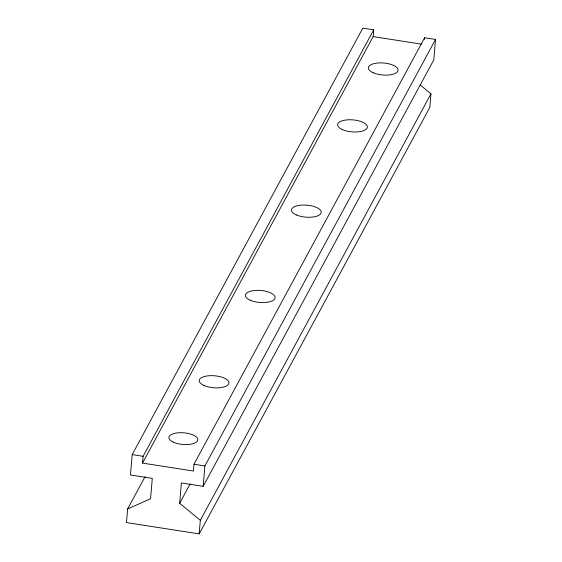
<?xml version="1.0" encoding="UTF-8"?>
<svg xmlns="http://www.w3.org/2000/svg" width="562" height="562" viewBox="0 0 562 562"><rect width="100%" height="100%" fill="white"/><g stroke="black" fill="none" stroke-linecap="round" stroke-linejoin="round"><path stroke-width="0.84" d="M145.137 476.569L127.616 508.961L126.478 522.555L199.18 533.9L429.818 107.398L430.956 93.812L420.292 85.038M199.18 533.9L200.325 520.307L179.657 503.313L181.364 482.927L203.177 486.334L433.808 59.832L435.522 39.445L424.619 37.745L193.981 464.24L193.412 471.04L142.516 463.095L373.154 36.6L373.723 29.8L362.82 28.1L132.182 454.602L130.475 474.988L152.281 478.388L150.574 498.775L127.616 508.961M142.516 463.095L143.092 456.302L373.723 29.8M203.177 486.334L204.891 465.947L435.522 39.445M424.472 39.445L424.619 37.745M179.657 503.313L190.082 484.037M200.325 520.307L430.956 93.812M373.154 36.6L421.458 44.138M132.182 454.602L143.092 456.302M193.981 464.24L204.891 465.947M173.18 442.09A14.493 5.852 4.8 0 0 197.325 441.1A14.493 5.852 4.8 0 0 179.524 432.712A14.493 5.852 4.8 0 0 173.18 442.09M204.161 385.56A14.907 6.013 4.8 0 0 228.636 384.036A14.907 6.013 4.8 0 0 209.486 375.711A14.907 6.013 4.8 0 0 204.161 385.56M250.287 300.256A14.907 6.013 4.8 0 0 274.762 298.738A14.907 6.013 4.8 0 0 255.612 290.406A14.907 6.013 4.8 0 0 250.287 300.256M296.413 214.958A14.907 6.013 4.8 0 0 320.888 213.441A14.907 6.013 4.8 0 0 301.738 205.109A14.907 6.013 4.8 0 0 296.413 214.958M342.539 129.66A14.907 6.013 4.8 0 0 367.014 128.136A14.907 6.013 4.8 0 0 347.864 119.811A14.907 6.013 4.8 0 0 342.539 129.66M373.287 72.793A14.907 6.013 4.8 0 0 397.763 71.269A14.907 6.013 4.8 0 0 378.619 62.944A14.907 6.013 4.8 0 0 373.287 72.793"/></g></svg>
